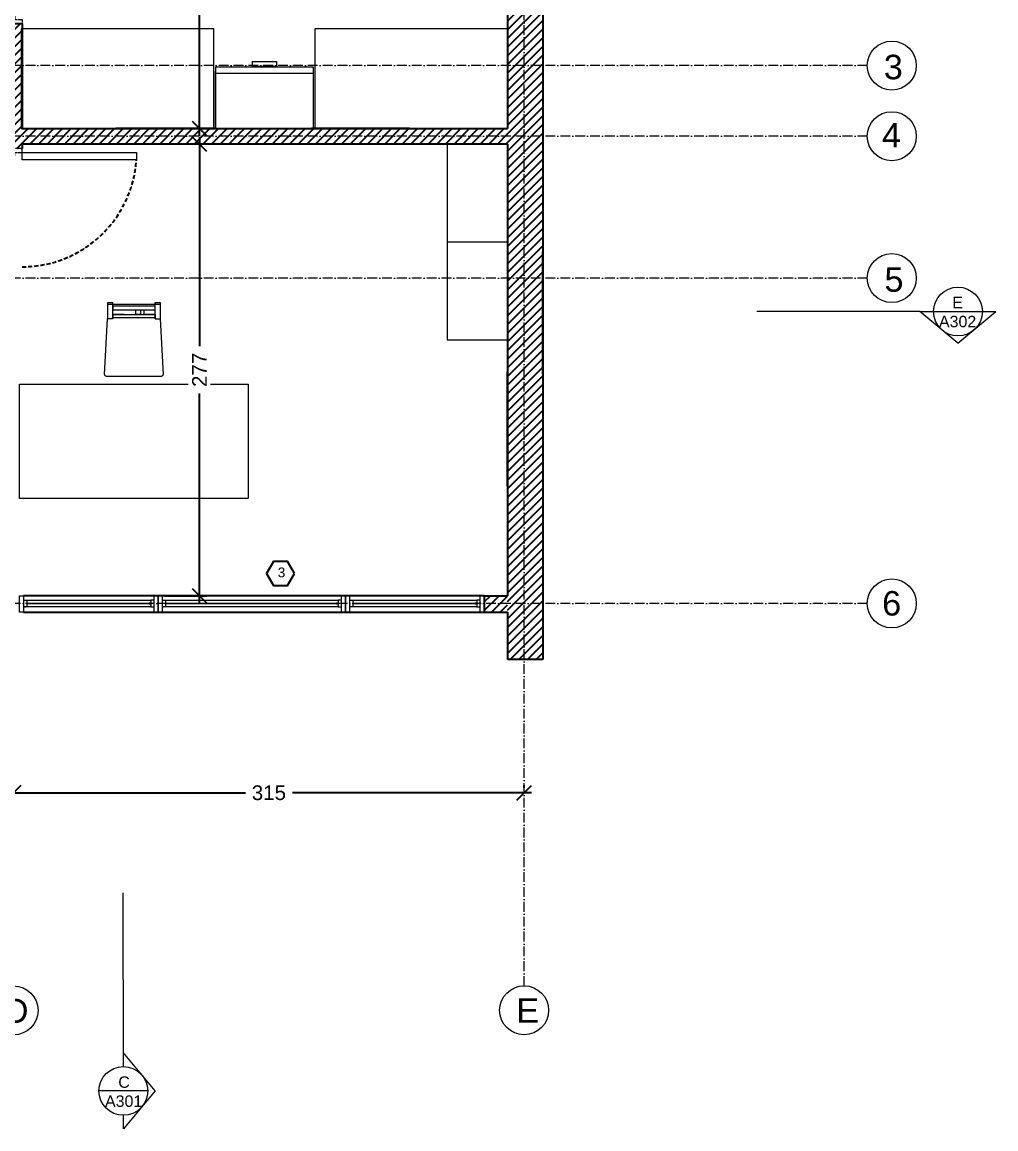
# Model space of a CAD drawing. Header units: millimetres. Extents: x 2830 to 9066, y 9741 to 14619.
# Drawn here: x 5308 to 5905, y 13242 to 13920 of the extents above; entities that cross this region are included whole.
import ezdxf

# ---------------------------------------------------------------- set-up
doc = ezdxf.new("R2010")
doc.units = ezdxf.units.MM
doc.header["$MEASUREMENT"] = 0
for name, pattern in [('ACAD_ISO10W100', [18, 12, -3, 0, -3]), ('CENTER', [2, 1.25, -0.25, 0.25, -0.25]), ('HIDDEN', [0.375, 0.25, -0.125])]:
    doc.linetypes.add(name, pattern=pattern)
doc.layers.get('DEFPOINTS').update_dxf_attribs({"color": 210})
doc.layers.add('ARREDI', color=8, linetype='Continuous', lineweight=18)
doc.layers.add('CAMPITURE', color=7, linetype='Continuous', lineweight=25)
for name, color, linetype in [('INFISSI', 4, 'Continuous'), ('NUMERAZIONE', 30, 'Continuous'), ('quote nuove', 2, 'Continuous'), ('STRUTTURA', 1, 'Continuous')]:
    doc.layers.add(name, color=color, linetype=linetype)
doc.layers.get('0').off()
doc.styles.add('ARIAL', font='Arial.ttf')
doc.styles.get("Standard").update_dxf_attribs({"font": 'Arial.ttf'})
doc.dimstyles.new('TICK_36', dxfattribs={"dimtxt": 3.6, "dimasz": 3.6, "dimexe": 1.8, "dimexo": 1.2, "dimgap": 1.8, "dimtad": 0, "dimdec": 0, "dimzin": 0, "dimdsep": 46, "dimtxsty": 'ARIAL', "dimblk": 'OBLIQUE', "dimcen": 1.8, "dimdle": 1.8, "dimclrd": 256, "dimclrt": 256, "dimadec": 0, "dimazin": 0, "dimtfac": 1, "dimtdec": 0, "dimtmove": 1, "dimatfit": 3, "dimldrblk": 'OPEN90', "dimfxl": 1, "dimtfill": 1, "dimtolj": 1, "dimtzin": 0, "dimarcsym": 0})
pattern_1 = [(45, (1663.0583, 10179.761), (-2.6516504, 2.6516504), [])]

# ---------------------------------------------------------------- blocks, each defined once
blk = doc.blocks.new('_Oblique')
at = {"color": 0, "linetype": 'ByBlock', "lineweight": -2}
blk.add_line((-0.5, -0.5), (0.5, 0.5), dxfattribs=at)
blk = doc.blocks.new('*D120')
at = {"layer": 'DEFPOINTS', "color": 0, "transparency": 16777216}
for p in [(5302.98, 13448.26), (5615.75, 13448.26), (5615.75, 13448.26)]:
    blk.add_point(p, dxfattribs=at)
at = {"layer": 'quote nuove', "lineweight": -2, "transparency": 16777216}
for p, q in [((5298.48, 13448.26), (5444.98, 13448.26)), ((5620.25, 13448.26), (5473.75, 13448.26))]:
    blk.add_line(p, q, dxfattribs=at)
at = {"layer": 'quote nuove', "color": 0, "lineweight": -2, "transparency": 16777216}
for p, q in [((5615.75, 13451.26), (5615.75, 13452.76)), ((5302.98, 13445.26), (5302.98, 13443.76))]:
    blk.add_line(p, q, dxfattribs=at)
at = {"layer": 'quote nuove', "lineweight": -2, "transparency": 16777216, "xscale": 9, "yscale": 9, "zscale": 9, "rotation": 180}
blk.add_blockref('_Oblique', (5302.98, 13448.26), dxfattribs=at)
at = {"layer": 'quote nuove', "lineweight": -2, "transparency": 16777216, "xscale": 9, "yscale": 9, "zscale": 9}
blk.add_blockref('_Oblique', (5615.75, 13448.26), dxfattribs=at)
at = {"layer": 'quote nuove', "lineweight": 0, "transparency": 16777216, "insert": (5459.37, 13448.26), "char_height": 9, "attachment_point": 5, "style": 'ARIAL', "bg_fill": 3, "box_fill_scale": 1.25, "bg_fill_color": 256, "bg_fill_true_color": 13158600, "bg_fill_transparency": 0}
blk.add_mtext('\\A1;315', dxfattribs=at)
blk = doc.blocks.new('_Open90')
at = {"color": 0, "linetype": 'ByBlock', "lineweight": -2}
for p, q in [((0, 0), (-1, 0)), ((-0.5, 0.5), (0, 0)), ((0, 0), (-0.5, -0.5))]:
    blk.add_line(p, q, dxfattribs=at)
blk = doc.blocks.new('*D121')
at = {"layer": 'DEFPOINTS', "color": 0, "ltscale": 2.5, "transparency": 16777216}
for p in [(5416.85, 14250.98), (5416.85, 13855.06), (5416.85, 13855.06)]:
    blk.add_point(p, dxfattribs=at)
at = {"layer": 'quote nuove', "lineweight": -2, "ltscale": 2.5, "transparency": 16777216}
for p, q in [((5416.85, 14255.48), (5416.85, 14067.4)), ((5416.85, 13850.56), (5416.85, 14038.63))]:
    blk.add_line(p, q, dxfattribs=at)
at = {"layer": 'quote nuove', "color": 0, "lineweight": -2, "ltscale": 2.5, "transparency": 16777216}
for p, q in [((5413.85, 14250.98), (5412.35, 14250.98)), ((5413.85, 13855.06), (5412.35, 13855.06))]:
    blk.add_line(p, q, dxfattribs=at)
at = {"layer": 'quote nuove', "lineweight": -2, "ltscale": 2.5, "transparency": 16777216, "xscale": 9, "yscale": 9, "zscale": 9}
for p, rotation in [((5416.85, 14250.98), 90), ((5416.85, 13855.06), 270)]:
    blk.add_blockref('_Oblique', p, dxfattribs=dict(at, rotation=rotation))
at = {"layer": 'quote nuove', "ltscale": 2.5, "transparency": 16777216, "insert": (5416.85, 14053.02), "char_height": 9, "attachment_point": 5, "rotation": 90, "style": 'ARIAL', "bg_fill": 3, "box_fill_scale": 1.25, "bg_fill_color": 256, "bg_fill_true_color": 13158600, "bg_fill_transparency": 0}
blk.add_mtext('\\A1;396', dxfattribs=at)
blk = doc.blocks.new('*D188')
at = {"layer": 'DEFPOINTS', "color": 0, "ltscale": 2.5, "transparency": 16777216}
for p in [(5416.85, 13845.56), (5392.42, 13568.96), (5416.85, 13568.96)]:
    blk.add_point(p, dxfattribs=at)
at = {"layer": 'quote nuove', "lineweight": -2, "ltscale": 2.5, "transparency": 16777216}
for p, q in [((5416.85, 13850.06), (5416.85, 13721.83)), ((5416.85, 13564.46), (5416.85, 13692.7))]:
    blk.add_line(p, q, dxfattribs=at)
at = {"layer": 'quote nuove', "color": 0, "lineweight": -2, "ltscale": 2.5, "transparency": 16777216}
for p, q in [((5413.85, 13845.56), (5412.35, 13845.56)), ((5395.42, 13568.96), (5421.35, 13568.96))]:
    blk.add_line(p, q, dxfattribs=at)
at = {"layer": 'quote nuove', "lineweight": -2, "ltscale": 2.5, "transparency": 16777216, "xscale": 9, "yscale": 9, "zscale": 9}
for p, rotation in [((5416.85, 13845.56), 90), ((5416.85, 13568.96), 270)]:
    blk.add_blockref('_Oblique', p, dxfattribs=dict(at, rotation=rotation))
at = {"layer": 'quote nuove', "ltscale": 2.5, "transparency": 16777216, "insert": (5416.85, 13707.26), "char_height": 9, "attachment_point": 5, "rotation": 90, "style": 'ARIAL', "bg_fill": 3, "box_fill_scale": 1.25, "bg_fill_color": 256, "bg_fill_true_color": 13158600, "bg_fill_transparency": 0}
blk.add_mtext('\\A1;277', dxfattribs=at)

msp = doc.modelspace()

# ---------------------------------------------------------------- hatches: boundary and pattern name
at = {"layer": 'CAMPITURE'}
h = msp.add_hatch(dxfattribs=at)
h.set_pattern_fill('ANSI31', color=256, scale=30)
h.set_pattern_definition([(45, (245.1807, 8409.8992), (-2.6516504, 2.6516504), [])])
h.paths.add_polyline_path([(5605.53, 13568.96), (5591.35, 13568.96), (5591.35, 13564.21), (5605.53, 13564.21)])
h.paths.add_polyline_path([(5605.53, 13564.21), (5591.35, 13564.21), (5591.35, 13558.91), (5605.53, 13558.91)])
at = {"layer": 'STRUTTURA'}
h = msp.add_hatch(dxfattribs=at)
h.set_pattern_fill('ANSI31', color=0, scale=30)
h.set_pattern_definition(pattern_1)
h.paths.add_polyline_path([(5615.75, 13850.33), (5605.53, 13850.33), (5605.53, 13763.46), (5615.75, 13763.46)])
h.paths.add_polyline_path([(5615.75, 13763.46), (5605.53, 13763.46), (5605.53, 13564.21), (5615.75, 13564.21)])
h.paths.add_polyline_path([(5627.14, 13763.46), (5615.75, 13763.46), (5615.75, 13564.21), (5627.14, 13564.21)])
h.paths.add_polyline_path([(5627.14, 13850.33), (5615.75, 13850.33), (5615.75, 13763.46), (5627.14, 13763.46)])
h.paths.add_polyline_path([(5615.75, 13564.21), (5605.53, 13564.21), (5605.53, 13529.96), (5615.75, 13529.96)])
h.paths.add_polyline_path([(5627.14, 13564.21), (5615.75, 13564.21), (5615.75, 13529.96), (5627.14, 13529.96)])
h.paths.add_polyline_path([(5615.74, 13893.56), (5605.53, 13893.56), (5605.53, 13850.33), (5615.75, 13850.33)])
h.paths.add_polyline_path([(5627.14, 13893.56), (5615.74, 13893.56), (5615.75, 13850.33), (5627.14, 13850.33)])
h.paths.add_polyline_path([(5627.14, 13955.11), (5615.74, 13955.11), (5615.74, 13893.56), (5627.14, 13893.56)])
h.paths.add_polyline_path([(5615.74, 13955.11), (5605.53, 13955.11), (5605.53, 13893.56), (5615.74, 13893.56)])
h.paths.add_polyline_path([(5615.74, 14256.01), (5605.53, 14256.01), (5605.53, 13955.11), (5615.74, 13955.11)])
h.paths.add_polyline_path([(5627.14, 14256.01), (5615.74, 14256.01), (5615.74, 13955.11), (5627.14, 13955.11)])
h.paths.add_polyline_path([(5615.74, 14282.16), (5605.53, 14282.16), (5605.53, 14256.01), (5615.74, 14256.01)])
h.paths.add_polyline_path([(5627.14, 14282.16), (5615.74, 14282.16), (5615.74, 14256.01), (5627.14, 14256.01)])
h = msp.add_hatch(dxfattribs=at)
h.set_pattern_fill('ANSI31', color=0, scale=30)
h.set_pattern_definition(pattern_1)
h.paths.add_polyline_path([(5302.98, 13893.56), (5299.23, 13893.56), (5299.23, 13850.34), (5302.98, 13850.34)])
h.paths.add_polyline_path([(5308.23, 13893.56), (5302.98, 13893.56), (5302.98, 13850.34), (5308.23, 13850.34)])
h.paths.add_polyline_path([(5302.98, 13850.34), (5299.23, 13850.34), (5299.23, 13842.88), (5302.98, 13842.88)])
h.paths.add_polyline_path([(5308.23, 13850.34), (5302.98, 13850.34), (5302.98, 13842.88), (5308.23, 13842.88)])
h.paths.add_polyline_path([(5302.98, 13919.34), (5299.23, 13919.34), (5299.23, 13893.56), (5302.98, 13893.56)])
h.paths.add_polyline_path([(5308.23, 13919.34), (5302.98, 13919.34), (5302.98, 13893.56), (5308.23, 13893.56)])
h = msp.add_hatch(dxfattribs=at)
h.set_pattern_fill('ANSI31', color=0, scale=30)
h.set_pattern_definition(pattern_1)
h.paths.add_polyline_path([(5605.53, 13850.33), (5308.23, 13850.34), (5308.23, 13845.56), (5605.53, 13845.56), (5605.53, 13845.56)])
h.paths.add_polyline_path([(5605.53, 13855.06), (5308.23, 13855.06), (5308.23, 13850.34), (5605.53, 13850.33)])

# ---------------------------------------------------------------- linework, layer by layer
at = {"layer": 'ARREDI'}
for p, q in [((5449.1, 13896.08), (5449.1, 13892.56)), ((5449.1, 13896.06), (5464.1, 13896.06)), ((5449.1, 13894.97), (5449.1, 13892.56)), ((5464.1, 13896.08), (5464.1, 13892.56)), ((5464.1, 13894.97), (5464.1, 13892.56)), ((5426.6, 13892.56), (5426.6, 13855.06)), ((5486.6, 13892.56), (5426.6, 13892.56)), ((5486.6, 13888.69), (5426.6, 13888.69)), ((5449.1, 13893.28), (5464.1, 13893.28)), ((5486.6, 13892.56), (5486.6, 13855.06)), ((5568.53, 13785.56), (5605.53, 13785.56)), ((5360.7, 13738.42), (5360.7, 13748.42)), ((5360.7, 13748.42), (5363.7, 13748.42)), ((5360.7, 13747.42), (5363.7, 13747.42)), ((5361.7, 13747.42), (5389.7, 13747.42)), ((5363.7, 13738.42), (5363.7, 13748.42)), ((5363.7, 13746.42), (5389.7, 13746.42)), ((5363.7, 13746.42), (5363.7, 13743.92)), ((5389.7, 13748.42), (5392.7, 13748.42)), ((5389.7, 13738.42), (5389.7, 13748.42)), ((5389.7, 13748.42), (5389.7, 13747.42)), ((5389.7, 13747.42), (5392.7, 13747.42)), ((5392.7, 13748.42), (5392.7, 13738.42)), ((5358.7, 13704.42), (5360.54, 13738.42)), ((5363.7, 13738.42), (5360.54, 13738.42)), ((5361.7, 13739.42), (5361.7, 13739.42)), ((5363.7, 13743.92), (5389.7, 13743.92)), ((5363.7, 13741.42), (5370.7, 13741.42)), ((5363.7, 13741.42), (5363.7, 13738.42)), ((5363.7, 13738.42), (5363.7, 13741.42)), ((5389.7, 13740.92), (5363.7, 13740.92)), ((5363.7, 13739.42), (5389.7, 13739.42)), ((5363.7, 13739.42), (5363.7, 13739.12)), ((5377.7, 13743.92), (5377.7, 13740.92)), ((5377.7, 13741.42), (5380.7, 13741.42)), ((5380.7, 13743.92), (5380.7, 13740.92)), ((5382.7, 13743.92), (5382.7, 13740.92)), ((5382.7, 13741.42), (5389.7, 13741.42)), ((5389.7, 13741.42), (5389.7, 13738.42)), ((5389.7, 13738.42), (5392.86, 13738.42)), ((5392.86, 13738.42), (5394.7, 13704.42)), ((5359.7, 13703.42), (5393.7, 13703.42))]:
    msp.add_line(p, q, dxfattribs=at)
at = {"layer": 'ARREDI', "lineweight": 0}
msp.add_line((5426.6, 13855.06), (5426.6, 13890.06), dxfattribs=at)
msp.add_line((5426.6, 13855.06), (5426.6, 13890.06), dxfattribs=at)
at = {"layer": 'ARREDI'}
for points in [[(5307.74, 13855.06), (5425.74, 13855.06), (5425.74, 13916.06), (5307.74, 13916.06)], [(5487.53, 13855.06), (5605.53, 13855.06), (5605.53, 13916.06), (5487.53, 13916.06)]]:
    msp.add_lwpolyline(points, close=True, dxfattribs=at)
for points in [[(5605.53, 13785.56), (5605.53, 13845.56), (5568.53, 13845.56), (5568.53, 13785.56)], [(5568.53, 13785.56), (5568.53, 13725.56), (5605.53, 13725.56), (5605.53, 13785.56)], [(5306.7, 13628.42), (5306.7, 13698.42), (5446.7, 13698.42), (5446.7, 13628.42), (5306.7, 13628.42)]]:
    msp.add_lwpolyline(points, dxfattribs=at)
for centre, start, end in [((5359.7, 13704.42), 180, 270), ((5393.7, 13704.42), 270, 0)]:
    msp.add_arc(centre, 1, start, end, dxfattribs=at)
at = {"layer": 'INFISSI', "color": 4, "lineweight": 0}
for p, q in [((5394.02, 13568.96), (5506.35, 13568.96)), ((5407.49, 13568.96), (5492.49, 13568.96)), ((5309.16, 13566.21), (5311.16, 13566.21)), ((5309.16, 13564.21), (5309.16, 13562.21)), ((5311.16, 13562.21), (5309.16, 13562.21)), ((5309.16, 13562.21), (5310.3, 13562.21)), ((5311.16, 13566.21), (5311.16, 13562.21)), ((5311.16, 13566.21), (5387.16, 13566.21)), ((5311.16, 13563.96), (5311.16, 13564.46)), ((5311.16, 13564.46), (5387.16, 13564.46)), ((5387.16, 13563.96), (5311.16, 13563.96)), ((5387.16, 13562.21), (5311.16, 13562.21)), ((5387.16, 13564.46), (5385.98, 13564.46)), ((5385.98, 13563.96), (5387.16, 13563.96)), ((5389.16, 13566.21), (5387.16, 13566.21)), ((5387.16, 13566.21), (5387.16, 13562.21)), ((5387.16, 13566.21), (5387.16, 13562.21)), ((5387.16, 13564.21), (5387.16, 13564.46)), ((5387.16, 13562.21), (5389.16, 13562.21)), ((5389.16, 13564.21), (5389.16, 13566.21)), ((5394.02, 13566.21), (5396.02, 13566.21)), ((5394.02, 13562.21), (5394.88, 13562.21)), ((5396.02, 13562.21), (5394.02, 13562.21)), ((5396.02, 13566.22), (5501.85, 13566.22)), ((5396.02, 13566.21), (5396.02, 13562.21)), ((5396.02, 13564.47), (5501.85, 13564.47)), ((5396.02, 13563.96), (5396.02, 13564.46)), ((5501.85, 13563.97), (5396.02, 13563.96)), ((5501.85, 13562.22), (5396.02, 13562.21)), ((5501.85, 13564.47), (5500.66, 13564.47)), ((5500.66, 13563.97), (5501.85, 13563.97)), ((5503.85, 13566.22), (5501.85, 13566.22)), ((5501.85, 13566.22), (5501.85, 13562.22)), ((5501.85, 13566.22), (5501.85, 13562.22)), ((5501.85, 13564.22), (5501.85, 13564.47)), ((5501.85, 13562.22), (5503.85, 13562.22)), ((5503.85, 13564.22), (5503.85, 13566.22)), ((5508.85, 13566.21), (5510.85, 13566.21)), ((5510.85, 13562.21), (5508.85, 13562.21)), ((5510.85, 13566.21), (5510.85, 13562.21)), ((5510.85, 13566.21), (5586.85, 13566.21)), ((5510.85, 13563.96), (5510.85, 13564.46)), ((5510.85, 13564.46), (5586.85, 13564.46)), ((5586.85, 13563.96), (5510.85, 13563.96)), ((5586.85, 13562.21), (5510.85, 13562.21)), ((5586.85, 13564.46), (5585.66, 13564.46)), ((5585.66, 13563.96), (5586.85, 13563.96)), ((5588.85, 13566.21), (5586.85, 13566.21)), ((5586.85, 13566.21), (5586.85, 13562.21)), ((5586.85, 13566.21), (5586.85, 13562.21)), ((5586.85, 13564.21), (5586.85, 13564.46)), ((5586.85, 13562.21), (5588.85, 13562.21)), ((5588.85, 13564.21), (5588.85, 13566.21)), ((5394.02, 13558.96), (5506.35, 13558.96)), ((5407.49, 13558.96), (5492.49, 13558.96)), ((5506.35, 13558.96), (5591.35, 13558.96))]:
    msp.add_line(p, q, dxfattribs=at)
at = {"layer": 'INFISSI', "color": 4, "linetype": 'CENTER', "lineweight": 0}
for points in [[(5308.23, 13921.84), (5308.23, 13919.34), (5299.23, 13919.34), (5299.23, 13923.84), (5303.73, 13923.84), (5303.73, 13921.84), (5308.23, 13921.84)], [(5308.23, 13840.38), (5308.23, 13842.88), (5299.23, 13842.88), (5299.23, 13838.38), (5303.73, 13838.38), (5303.73, 13840.38), (5308.23, 13840.38)]]:
    msp.add_lwpolyline(points, dxfattribs=at)
at = {"layer": 'INFISSI', "color": 4, "linetype": 'Continuous', "lineweight": 0}
msp.add_lwpolyline([(5378.23, 13835.88), (5308.23, 13835.88), (5308.23, 13840.38), (5378.23, 13840.38), (5378.23, 13835.88)], dxfattribs=at)
at = {"layer": 'INFISSI', "color": 4, "linetype": 'ByBlock', "lineweight": 0}
for points in [[(5306.66, 13568.96), (5309.16, 13568.96), (5309.16, 13558.96), (5306.66, 13558.96)], [(5588.85, 13568.96), (5591.35, 13568.96), (5591.35, 13558.96), (5588.85, 13558.96)]]:
    msp.add_lwpolyline(points, close=True, dxfattribs=at)
at = {"layer": 'INFISSI', "linetype": 'ByBlock'}
for points in [[(5591.35, 13568.96), (5309.16, 13568.95)], [(5309.16, 13558.96), (5591.35, 13558.97)]]:
    msp.add_lwpolyline(points, dxfattribs=at)
at = {"layer": 'INFISSI', "color": 4, "lineweight": 0}
for points in [[(5389.16, 13568.96), (5391.66, 13568.96), (5391.66, 13558.96), (5389.16, 13558.96)], [(5391.52, 13568.96), (5394.02, 13568.96), (5394.02, 13558.96), (5391.52, 13558.96)], [(5503.85, 13568.96), (5506.35, 13568.96), (5506.35, 13558.96), (5503.85, 13558.96)], [(5506.35, 13568.96), (5508.85, 13568.96), (5508.85, 13558.96), (5506.35, 13558.96)]]:
    msp.add_lwpolyline(points, close=True, dxfattribs=at)
at = {"layer": 'INFISSI', "color": 4, "linetype": 'HIDDEN', "lineweight": -2, "ltscale": 10}
msp.add_arc((5308.13, 13840.64), 70.27, 270.08643, 356.10934, dxfattribs=at)
at = {"layer": 'NUMERAZIONE', "lineweight": 0}
for p, q in [((5858.21, 13742.95), (5758.21, 13742.95)), ((5881.45, 13723.56), (5858.21, 13742.95)), ((5858.21, 13742.95), (5904.69, 13742.95)), ((5881.45, 13723.56), (5904.69, 13742.95)), ((5370.24, 13280.65), (5370.14, 13387.02)), ((5389.63, 13265.7), (5370.24, 13288.94)), ((5385.19, 13265.7), (5355.29, 13265.7)), ((5389.63, 13265.7), (5370.24, 13242.46)), ((5370.24, 13242.46), (5370.24, 13250.75))]:
    msp.add_line(p, q, dxfattribs=at)
at = {"layer": 'NUMERAZIONE'}
msp.add_lwpolyline([(5475.12, 13582.55), (5470.84, 13589.96), (5462.29, 13589.96), (5458.02, 13582.55), (5462.29, 13575.15), (5470.84, 13575.15)], close=True, dxfattribs=at)
at = {"layer": 'NUMERAZIONE', "lineweight": 0}
for centre in [(5881.45, 13742.95), (5370.24, 13265.7)]:
    msp.add_circle(centre, 14.95, dxfattribs=at)
at = {"layer": 'quote nuove', "color": 253, "linetype": 'ACAD_ISO10W100', "lineweight": 0, "ltscale": 0.5, "transparency": 33554687}
for p, q in [((5615.75, 13329.96), (5615.74, 14482.17)), ((5825.94, 13893.56), (4975.63, 13893.56)), ((5825.94, 13850.33), (4975.63, 13850.34)), ((5825.94, 13763.46), (4974.17, 13763.46)), ((5825.94, 13564.21), (4975.63, 13564.21))]:
    msp.add_line(p, q, dxfattribs=at)
at = {"layer": 'quote nuove', "color": 253, "lineweight": 0}
for centre in [(5840.94, 13893.56), (5840.94, 13850.33), (5840.94, 13763.46), (5840.94, 13564.24), (5302.98, 13315), (5615.74, 13315.05)]:
    msp.add_circle(centre, 15, dxfattribs=at)
at = {"layer": 'STRUTTURA'}
for p, q in [((5627.14, 14282.16), (5627.14, 13529.96)), ((5605.54, 14250.96), (5605.53, 13855.06)), ((5627.14, 14115.26), (5627.14, 13915.26)), ((5299.23, 13919.34), (5308.23, 13919.34)), ((5425.53, 13855.06), (5365.53, 13855.06)), ((5545.53, 13855.06), (5485.53, 13855.06)), ((5605.53, 13845.56), (5308.23, 13845.56)), ((5605.53, 13845.56), (5559.53, 13845.56)), ((5605.53, 13845.56), (5570.53, 13845.56)), ((5605.53, 13845.56), (5605.53, 13568.96)), ((5627.14, 13704.56), (5627.14, 13779.56)), ((5605.53, 13636.04), (5605.53, 13706.04)), ((5627.14, 13704.56), (5627.14, 13629.56)), ((5605.53, 13636.04), (5605.53, 13696.04)), ((5591.35, 13568.96), (5591.35, 13558.97)), ((5591.35, 13568.96), (5605.53, 13568.96)), ((5605.53, 13558.91), (5605.53, 13529.96)), ((5627.14, 13529.96), (5605.53, 13529.96))]:
    msp.add_line(p, q, dxfattribs=at)
at = {"layer": 'STRUTTURA', "linetype": 'ByBlock', "lineweight": -2}
msp.add_line((5591.35, 13558.91), (5605.53, 13558.91), dxfattribs=at)
at = {"layer": 'STRUTTURA'}
for points in [[(5308.23, 13919.34), (5308.23, 13855.06)], [(5308.23, 13845.56), (5308.23, 13842.88)]]:
    msp.add_lwpolyline(points, dxfattribs=at)

# ---------------------------------------------------------------- texts
at = {"layer": 'NUMERAZIONE', "lineweight": 0, "char_height": 7, "attachment_point": 7}
for s, insert in [('\\pt7,14;   E\\P\\pi-7,l7,tz;A302', (5869.83, 13733.25)), ('\\pi-7,l7;   C\\PA301', (5359, 13255.84))]:
    msp.add_mtext_dynamic_manual_height_columns(s, width=18.8196, gutter_width=12.5, heights=[0], dxfattribs=dict(at, insert=insert))
at = {"layer": 'NUMERAZIONE', "ltscale": 0.1, "insert": (5464.79, 13586.2), "char_height": 6, "attachment_point": 1}
msp.add_mtext_dynamic_manual_height_columns('3', width=0.5819, gutter_width=12.5, heights=[0], dxfattribs=at)
at = {"layer": 'quote nuove', "color": 253, "lineweight": 0, "char_height": 15, "attachment_point": 1}
for s, insert in [('3', (5836.03, 13900.21)), ('4', (5834.85, 13858.43)), ('5', (5836.43, 13770.1)), ('6', (5835.02, 13571.81)), ('D', (5297.02, 13322.24)), ('E', (5610.96, 13322.41))]:
    msp.add_mtext_dynamic_manual_height_columns(s, width=15.1923, gutter_width=12.5, heights=[0], dxfattribs=dict(at, insert=insert))

# ---------------------------------------------------------------- next in the draw order: dimensions: what is measured, and where the dimension line sits
at = {"layer": 'quote nuove', "color": 253, "ltscale": 2.5}
dim = msp.add_linear_dim(base=(5416.85, 13855.06), p1=(5416.85, 14250.98), p2=(5416.85, 13855.06), angle=90, dimstyle='TICK_36', override={"dimscale": 2.5}, dxfattribs=at)
dim.commit()
dim.dimension.update_dxf_attribs({"geometry": '*D121', "text_midpoint": (5416.85, 14053.02)})
at = {"layer": 'quote nuove', "color": 253, "lineweight": 0}
dim = msp.add_linear_dim(base=(5615.75, 13448.26), p1=(5302.98, 13448.26), p2=(5615.75, 13448.26), text='315', dimstyle='TICK_36', override={"dimscale": 2.5}, dxfattribs=at)
dim.commit()
dim.dimension.update_dxf_attribs({"geometry": '*D120', "text_midpoint": (5459.37, 13448.26)})

# ---------------------------------------------------------------- next in the draw order: linework, layer by layer
at = {"layer": 'STRUTTURA'}
msp.add_line((5308.23, 13855.06), (5605.53, 13855.06), dxfattribs=at)

# ---------------------------------------------------------------- next in the draw order: dimensions: what is measured, and where the dimension line sits
at = {"layer": 'quote nuove', "color": 253, "ltscale": 2.5}
dim = msp.add_linear_dim(base=(5416.85, 13568.96), p1=(5416.85, 13845.56), p2=(5392.42, 13568.96), angle=90, dimstyle='TICK_36', override={"dimscale": 2.5}, dxfattribs=at)
dim.commit()
dim.dimension.update_dxf_attribs({"geometry": '*D188', "text_midpoint": (5416.85, 13707.26)})

doc.saveas('drawing.dxf')
